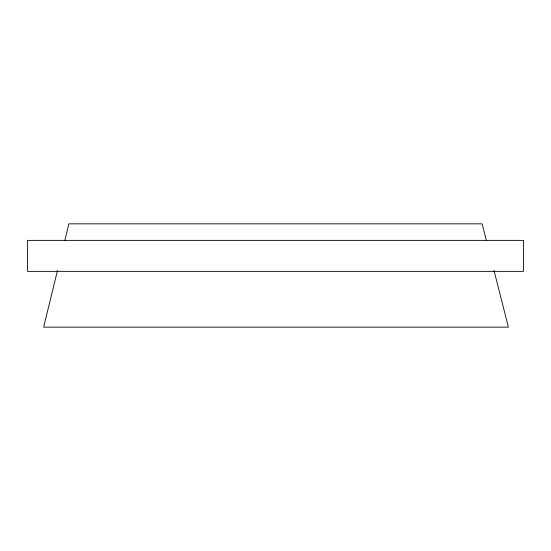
<?xml version="1.0" encoding="UTF-8"?>
<svg xmlns="http://www.w3.org/2000/svg" width="551" height="551" viewBox="0 0 551 551"><rect width="100%" height="100%" fill="white"/><g stroke="black" fill="none" stroke-linecap="round" stroke-linejoin="round"><path stroke-width="0.83" d="M57.483 270.5L43.653 327.156L508.421 327.156L493.999 270.5M64.804 240.505L68.875 223.844L482.125 223.844L486.368 240.505M523.45 240.374L27.55 240.374L27.55 271.368L523.45 271.368L523.45 240.374"/></g></svg>
